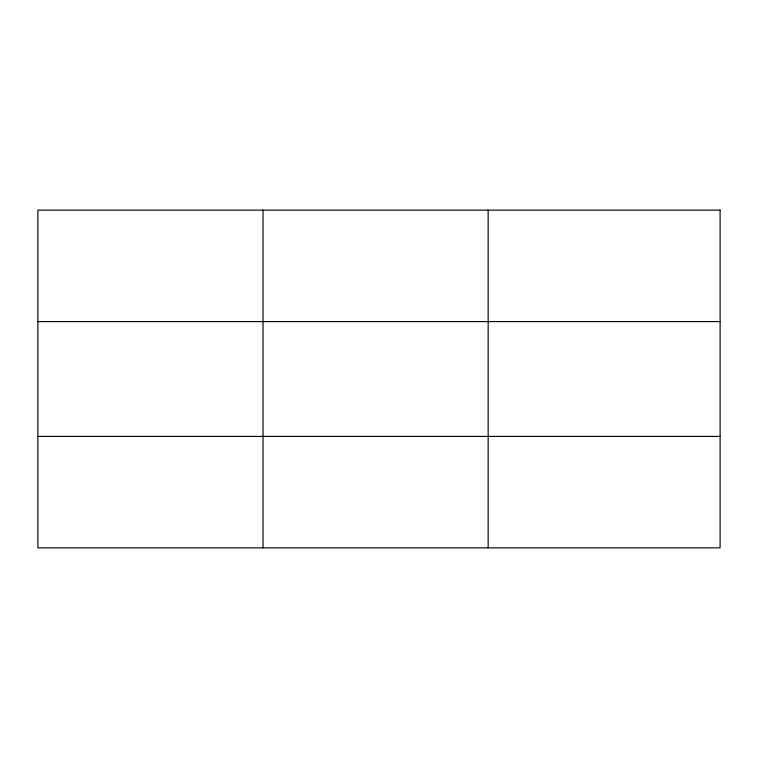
<?xml version="1.0" encoding="UTF-8"?>
<svg xmlns="http://www.w3.org/2000/svg" width="758" height="758" viewBox="0 0 758 758"><rect width="100%" height="100%" fill="white"/><g stroke="black" fill="none" stroke-linecap="round" stroke-linejoin="round"><path stroke-width="1.14" d="M263.026 210.137L263.026 547.863M488.152 210.137L488.152 547.863M37.9 321.582L720.1 321.582M37.9 436.419L720.1 436.419M720.1 210.137L720.1 547.863L37.9 547.863L37.9 210.137L720.1 210.137"/></g></svg>
